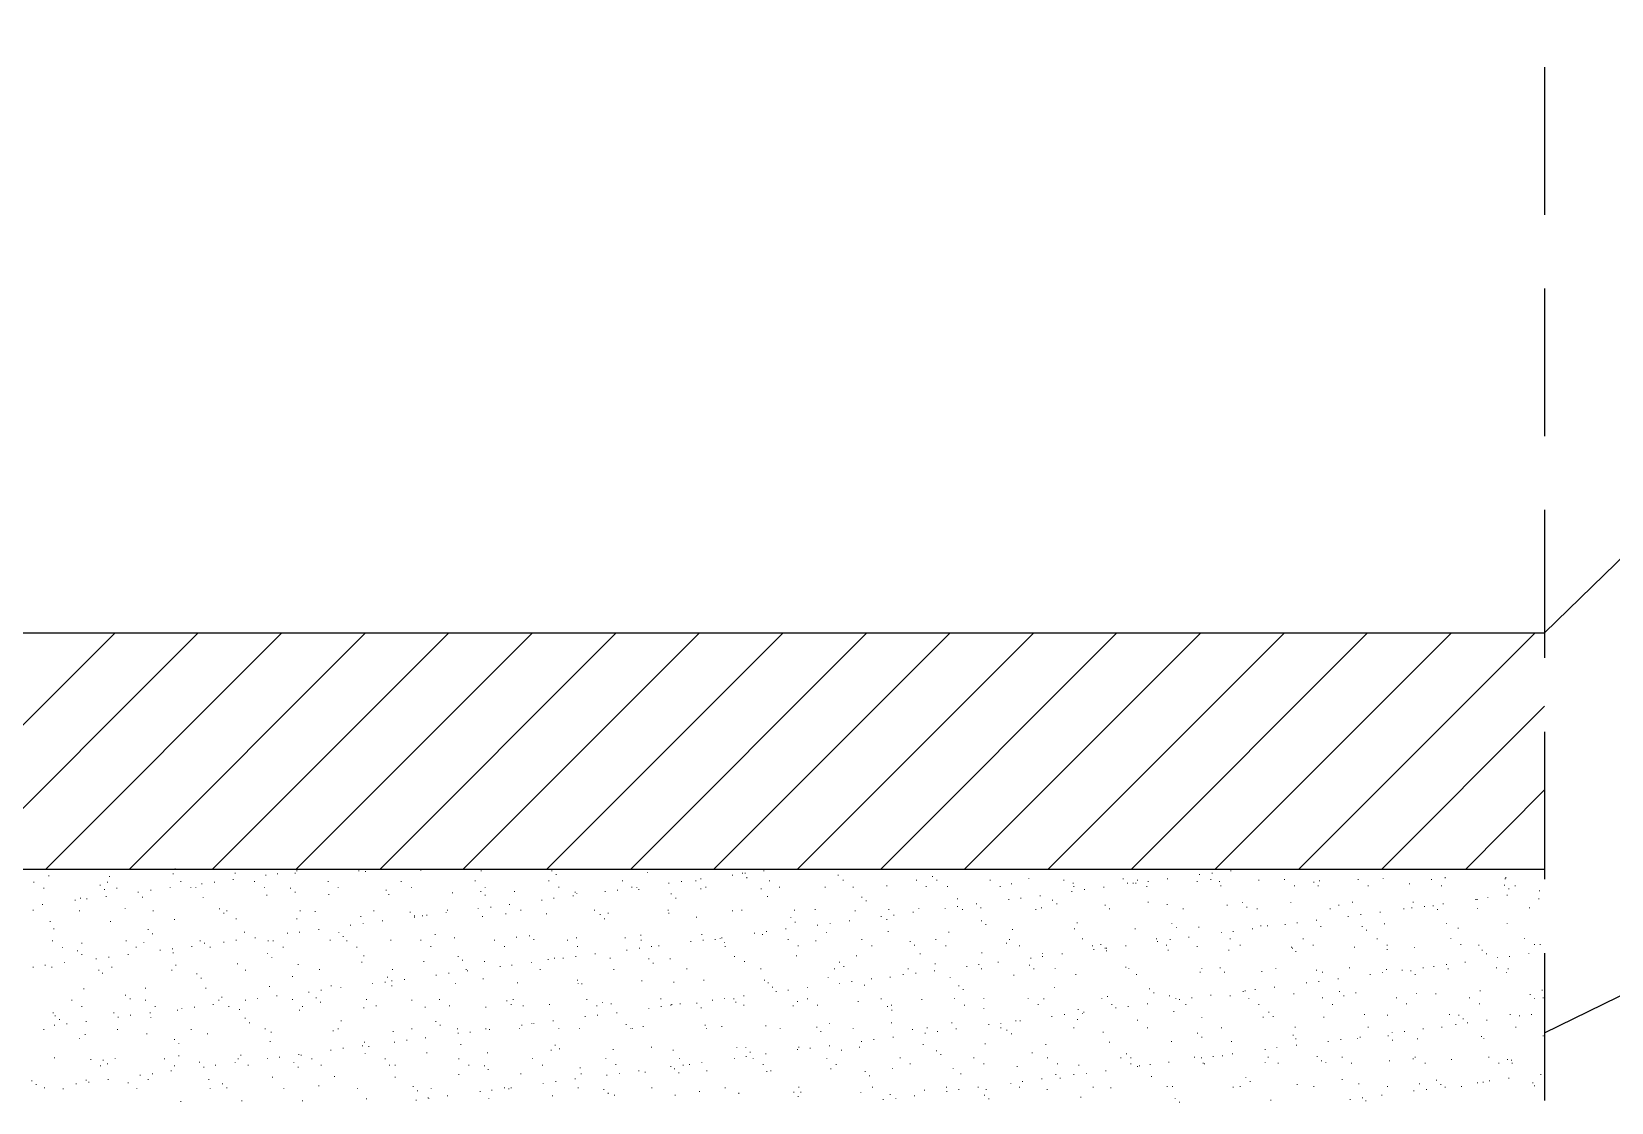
# Model space of a CAD drawing. Header units: millimetres. Extents: x 0.3 to 47.5, y 0.1 to 28.
# Drawn here: x 17.44 to 19.547, y 3.069 to 4.497 of the extents above; entities that cross this region are included whole.
import ezdxf

# ---------------------------------------------------------------- set-up
doc = ezdxf.new("R2010")
doc.units = ezdxf.units.MM
doc.layers.add('PDF _Geometria', color=7, linetype='Continuous')

msp = doc.modelspace()

# ---------------------------------------------------------------- linework, layer by layer
at = {"layer": 'PDF _Geometria', "lineweight": 25}
for points in [[(16.1683, 3.6949), (19.4575, 3.6949), (20.2825, 4.4966), (21.8067, 4.4966)], [(19.4575, 4.4491), (19.4575, 4.2524)], [(19.4575, 4.1541), (19.4575, 3.9574)], [(19.4575, 3.8591), (19.4575, 3.6616)], [(19.4575, 3.1616), (20.2825, 3.5649), (21.8067, 3.5649)], [(19.4575, 3.5632), (19.4575, 3.3666)], [(16.1683, 3.3799), (19.4575, 3.3799)], [(19.4575, 3.2682), (19.4575, 3.0716)]]:
    msp.add_lwpolyline(points, dxfattribs=at)
at = {"layer": 'PDF _Geometria', "lineweight": 9}
for points in [[(17.2367, 3.3799), (17.5517, 3.6949)], [(17.3475, 3.3799), (17.6625, 3.6949)], [(17.4592, 3.3799), (17.7742, 3.6949)], [(17.5708, 3.3799), (17.8858, 3.6949)], [(17.6817, 3.3799), (17.9967, 3.6949)], [(17.7933, 3.3799), (18.1083, 3.6949)], [(17.905, 3.3799), (18.22, 3.6949)], [(18.0158, 3.3799), (18.3308, 3.6949)], [(18.1275, 3.3799), (18.4425, 3.6949)], [(18.2392, 3.3799), (18.5542, 3.6949)], [(18.35, 3.3799), (18.665, 3.6949)], [(18.4617, 3.3799), (18.7767, 3.6949)], [(18.5725, 3.3799), (18.8875, 3.6949)], [(18.6842, 3.3799), (18.9992, 3.6949)], [(18.7958, 3.3799), (19.1108, 3.6949)], [(18.9067, 3.3799), (19.2217, 3.6949)], [(19.0183, 3.3799), (19.3333, 3.6949)], [(19.13, 3.3799), (19.445, 3.6949)], [(19.2408, 3.3799), (19.4575, 3.5974)], [(19.3525, 3.3799), (19.4575, 3.4857)], [(17.4633, 3.3707), (17.4633, 3.3716)], [(17.5442, 3.3699), (17.5442, 3.3707)], [(17.6292, 3.3732), (17.6292, 3.3741)], [(17.6317, 3.3799), (17.6317, 3.3807)], [(17.7117, 3.3741), (17.7117, 3.3749)], [(17.7525, 3.3716), (17.7525, 3.3724)], [(17.7683, 3.3732), (17.7683, 3.3741)], [(17.7917, 3.3741), (17.7917, 3.3749)], [(17.7942, 3.3774), (17.7942, 3.3782)], [(17.8767, 3.3774), (17.8767, 3.3782)], [(17.8858, 3.3766), (17.8858, 3.3774)], [(17.9592, 3.3782), (17.9592, 3.3791)], [(18.0083, 3.3791), (18.0083, 3.3799)], [(18.04, 3.3774), (18.04, 3.3782)], [(18.1342, 3.3774), (18.1342, 3.3782)], [(18.14, 3.3724), (18.14, 3.3732)], [(18.2617, 3.3749), (18.2617, 3.3757)], [(18.375, 3.3716), (18.375, 3.3724)], [(18.3883, 3.3741), (18.3883, 3.3749)], [(18.3917, 3.3741), (18.3917, 3.3749)], [(18.4167, 3.3774), (18.4167, 3.3782)], [(18.5158, 3.3716), (18.5158, 3.3724)], [(18.6417, 3.3699), (18.6417, 3.3707)], [(18.9975, 3.3724), (18.9975, 3.3732)], [(19.0142, 3.3741), (19.0142, 3.3749)], [(19.0392, 3.3774), (19.0392, 3.3782)], [(17.4433, 3.3624), (17.4433, 3.3632)], [(17.4567, 3.3541), (17.4567, 3.3549)], [(17.5317, 3.3582), (17.5317, 3.3591)], [(17.5375, 3.3524), (17.5375, 3.3532)], [(17.5417, 3.3624), (17.5417, 3.3632)], [(17.5542, 3.3541), (17.5542, 3.3549)], [(17.5825, 3.3491), (17.5825, 3.3499)], [(17.5992, 3.3516), (17.5992, 3.3524)], [(17.625, 3.3549), (17.625, 3.3557)], [(17.6392, 3.3632), (17.6392, 3.3641)], [(17.6525, 3.3549), (17.6525, 3.3557)], [(17.6592, 3.3549), (17.6592, 3.3557)], [(17.6675, 3.3599), (17.6675, 3.3607)], [(17.6842, 3.3624), (17.6842, 3.3632)], [(17.7092, 3.3657), (17.7092, 3.3666)], [(17.7375, 3.3632), (17.7375, 3.3641)], [(17.7508, 3.3549), (17.7508, 3.3557)], [(17.7858, 3.3541), (17.7858, 3.3549)], [(17.7917, 3.3491), (17.7917, 3.3499)], [(17.8358, 3.3632), (17.8358, 3.3641)], [(17.8492, 3.3549), (17.8492, 3.3557)], [(17.9133, 3.3516), (17.9133, 3.3524)], [(17.9333, 3.3632), (17.9333, 3.3641)], [(17.9467, 3.3549), (17.9467, 3.3557)], [(18.0017, 3.3482), (18.0017, 3.3491)], [(18.0317, 3.3641), (18.0317, 3.3649)], [(18.0392, 3.3499), (18.0392, 3.3507)], [(18.045, 3.3549), (18.045, 3.3557)], [(18.0842, 3.3499), (18.0842, 3.3507)], [(18.13, 3.3641), (18.13, 3.3649)], [(18.1433, 3.3557), (18.1433, 3.3566)], [(18.165, 3.3491), (18.165, 3.3499)], [(18.205, 3.3499), (18.205, 3.3507)], [(18.2217, 3.3516), (18.2217, 3.3524)], [(18.2283, 3.3641), (18.2283, 3.3649)], [(18.2408, 3.3557), (18.2408, 3.3566)], [(18.2475, 3.3549), (18.2475, 3.3557)], [(18.25, 3.3524), (18.25, 3.3532)], [(18.29, 3.3607), (18.29, 3.3616)], [(18.3067, 3.3632), (18.3067, 3.3641)], [(18.3258, 3.3641), (18.3258, 3.3649)], [(18.3325, 3.3666), (18.3325, 3.3674)], [(18.3325, 3.3532), (18.3325, 3.3541)], [(18.3392, 3.3557), (18.3392, 3.3566)], [(18.3942, 3.3682), (18.3942, 3.3691)], [(18.4133, 3.3532), (18.4133, 3.3541)], [(18.4242, 3.3641), (18.4242, 3.3649)], [(18.4375, 3.3557), (18.4375, 3.3566)], [(18.4983, 3.3557), (18.4983, 3.3566)], [(18.5225, 3.3649), (18.5225, 3.3657)], [(18.5358, 3.3557), (18.5358, 3.3566)], [(18.5808, 3.3574), (18.5808, 3.3582)], [(18.62, 3.3649), (18.62, 3.3657)], [(18.6333, 3.3566), (18.6333, 3.3574)], [(18.6475, 3.3649), (18.6475, 3.3657)], [(18.6617, 3.3566), (18.6617, 3.3574)], [(18.7183, 3.3649), (18.7183, 3.3657)], [(18.7317, 3.3566), (18.7317, 3.3574)], [(18.7467, 3.3599), (18.7467, 3.3607)], [(18.77, 3.3674), (18.77, 3.3682)], [(18.8167, 3.3649), (18.8167, 3.3657)], [(18.8275, 3.3499), (18.8275, 3.3507)], [(18.8292, 3.3607), (18.8292, 3.3616)], [(18.83, 3.3566), (18.83, 3.3574)], [(18.8442, 3.3524), (18.8442, 3.3532)], [(18.87, 3.3557), (18.87, 3.3566)], [(18.8958, 3.3666), (18.8958, 3.3674)], [(18.9017, 3.3607), (18.9017, 3.3616)], [(18.9092, 3.3607), (18.9092, 3.3616)], [(18.9125, 3.3607), (18.9125, 3.3616)], [(18.915, 3.3649), (18.915, 3.3657)], [(18.9275, 3.3566), (18.9275, 3.3574)], [(18.9292, 3.3632), (18.9292, 3.3641)], [(18.955, 3.3666), (18.955, 3.3674)], [(18.9942, 3.3632), (18.9942, 3.3641)], [(19.0125, 3.3657), (19.0125, 3.3666)], [(19.0242, 3.3632), (19.0242, 3.3641)], [(19.0258, 3.3574), (19.0258, 3.3582)], [(19.0767, 3.3649), (19.0767, 3.3657)], [(19.1108, 3.3657), (19.1108, 3.3666)], [(19.1242, 3.3574), (19.1242, 3.3582)], [(19.15, 3.3624), (19.15, 3.3632)], [(19.1558, 3.3574), (19.1558, 3.3582)], [(19.1575, 3.3641), (19.1575, 3.3649)], [(19.2092, 3.3657), (19.2092, 3.3666)], [(19.2225, 3.3574), (19.2225, 3.3582)], [(19.2425, 3.3674), (19.2425, 3.3682)], [(19.2775, 3.3599), (19.2775, 3.3607)], [(19.3067, 3.3657), (19.3067, 3.3666)], [(19.32, 3.3574), (19.32, 3.3582)], [(19.325, 3.3682), (19.325, 3.3691)], [(19.4042, 3.3582), (19.4042, 3.3591)], [(19.405, 3.3666), (19.405, 3.3674)], [(19.4058, 3.3682), (19.4058, 3.3691)], [(19.41, 3.3532), (19.41, 3.3541)], [(19.4183, 3.3574), (19.4183, 3.3582)], [(19.4508, 3.3507), (19.4508, 3.3516)], [(17.455, 3.3324), (17.455, 3.3332)], [(17.4983, 3.3382), (17.4983, 3.3391)], [(17.5058, 3.3407), (17.5058, 3.3416)], [(17.5142, 3.3399), (17.5142, 3.3407)], [(17.54, 3.3432), (17.54, 3.3441)], [(17.565, 3.3274), (17.565, 3.3282)], [(17.5883, 3.3424), (17.5883, 3.3432)], [(17.6692, 3.3416), (17.6692, 3.3424)], [(17.7542, 3.3449), (17.7542, 3.3457)], [(17.8367, 3.3457), (17.8367, 3.3466)], [(17.9167, 3.3457), (17.9167, 3.3466)], [(18.0358, 3.3274), (18.0358, 3.3282)], [(18.045, 3.3449), (18.045, 3.3457)], [(18.0525, 3.3291), (18.0525, 3.3299)], [(18.0775, 3.3324), (18.0775, 3.3332)], [(18.1208, 3.3382), (18.1208, 3.3391)], [(18.1367, 3.3407), (18.1367, 3.3416)], [(18.1625, 3.3441), (18.1625, 3.3449)], [(18.1675, 3.3474), (18.1675, 3.3482)], [(18.2933, 3.3466), (18.2933, 3.3474)], [(18.2992, 3.3407), (18.2992, 3.3416)], [(18.4217, 3.3432), (18.4217, 3.3441)], [(18.5475, 3.3424), (18.5475, 3.3432)], [(18.5533, 3.3374), (18.5533, 3.3382)], [(18.6233, 3.3274), (18.6233, 3.3282)], [(18.6583, 3.3274), (18.6583, 3.3282)], [(18.675, 3.3399), (18.675, 3.3407)], [(18.675, 3.3299), (18.675, 3.3307)], [(18.7, 3.3332), (18.7, 3.3341)], [(18.7058, 3.3282), (18.7058, 3.3291)], [(18.7433, 3.3391), (18.7433, 3.3399)], [(18.7592, 3.3407), (18.7592, 3.3416)], [(18.785, 3.3441), (18.785, 3.3449)], [(18.7867, 3.3282), (18.7867, 3.3291)], [(18.8017, 3.3382), (18.8017, 3.3391)], [(18.8075, 3.3332), (18.8075, 3.3341)], [(18.8717, 3.3316), (18.8717, 3.3324)], [(18.9292, 3.3357), (18.9292, 3.3366)], [(18.9542, 3.3324), (18.9542, 3.3332)], [(19.0342, 3.3316), (19.0342, 3.3324)], [(19.055, 3.3349), (19.055, 3.3357)], [(19.0608, 3.3291), (19.0608, 3.3299)], [(19.1192, 3.3349), (19.1192, 3.3357)], [(19.1833, 3.3316), (19.1833, 3.3324)], [(19.2017, 3.3357), (19.2017, 3.3366)], [(19.2808, 3.3282), (19.2808, 3.3291)], [(19.2825, 3.3357), (19.2825, 3.3366)], [(19.2975, 3.3299), (19.2975, 3.3307)], [(19.3092, 3.3307), (19.3092, 3.3316)], [(19.3225, 3.3332), (19.3225, 3.3341)], [(19.3658, 3.3391), (19.3658, 3.3399)], [(19.3675, 3.3391), (19.3675, 3.3399)], [(19.3683, 3.3274), (19.3683, 3.3282)], [(19.3817, 3.3416), (19.3817, 3.3424)], [(19.4075, 3.3449), (19.4075, 3.3457)], [(19.4375, 3.3282), (19.4375, 3.3291)], [(19.45, 3.3399), (19.45, 3.3407)], [(17.4425, 3.3249), (17.4425, 3.3257)], [(17.465, 3.3099), (17.465, 3.3107)], [(17.5042, 3.3241), (17.5042, 3.3249)], [(17.5458, 3.3099), (17.5458, 3.3107)], [(17.6025, 3.3241), (17.6025, 3.3249)], [(17.6308, 3.3124), (17.6308, 3.3132)], [(17.6908, 3.3266), (17.6908, 3.3274)], [(17.6967, 3.3207), (17.6967, 3.3216)], [(17.7008, 3.3241), (17.7008, 3.3249)], [(17.7133, 3.3132), (17.7133, 3.3141)], [(17.7942, 3.3132), (17.7942, 3.3141)], [(17.7983, 3.3241), (17.7983, 3.3249)], [(17.8183, 3.3232), (17.8183, 3.3241)], [(17.8792, 3.3166), (17.8792, 3.3174)], [(17.8825, 3.3074), (17.8825, 3.3082)], [(17.8967, 3.3241), (17.8967, 3.3249)], [(17.9083, 3.3107), (17.9083, 3.3116)], [(17.945, 3.3224), (17.945, 3.3232)], [(17.9508, 3.3174), (17.9508, 3.3182)], [(17.9508, 3.3157), (17.9508, 3.3166)], [(17.9617, 3.3174), (17.9617, 3.3182)], [(17.9675, 3.3182), (17.9675, 3.3191)], [(17.9933, 3.3216), (17.9933, 3.3224)], [(17.995, 3.3249), (17.995, 3.3257)], [(18.0417, 3.3166), (18.0417, 3.3174)], [(18.0725, 3.3199), (18.0725, 3.3207)], [(18.0925, 3.3249), (18.0925, 3.3257)], [(18.1267, 3.3199), (18.1267, 3.3207)], [(18.1908, 3.3249), (18.1908, 3.3257)], [(18.1983, 3.3191), (18.1983, 3.3199)], [(18.2042, 3.3132), (18.2042, 3.3141)], [(18.2092, 3.3207), (18.2092, 3.3216)], [(18.2892, 3.3249), (18.2892, 3.3257)], [(18.29, 3.3207), (18.29, 3.3216)], [(18.3267, 3.3157), (18.3267, 3.3166)], [(18.375, 3.3241), (18.375, 3.3249)], [(18.3875, 3.3249), (18.3875, 3.3257)], [(18.4525, 3.3149), (18.4525, 3.3157)], [(18.4575, 3.3249), (18.4575, 3.3257)], [(18.4583, 3.3091), (18.4583, 3.3099)], [(18.485, 3.3257), (18.485, 3.3266)], [(18.505, 3.3074), (18.505, 3.3082)], [(18.5308, 3.3107), (18.5308, 3.3116)], [(18.5383, 3.3241), (18.5383, 3.3249)], [(18.5733, 3.3166), (18.5733, 3.3174)], [(18.5808, 3.3124), (18.5808, 3.3132)], [(18.5833, 3.3257), (18.5833, 3.3266)], [(18.59, 3.3182), (18.59, 3.3191)], [(18.6158, 3.3224), (18.6158, 3.3232)], [(18.6817, 3.3257), (18.6817, 3.3266)], [(18.7067, 3.3107), (18.7067, 3.3116)], [(18.7792, 3.3257), (18.7792, 3.3266)], [(18.8342, 3.3082), (18.8342, 3.3091)], [(18.8775, 3.3266), (18.8775, 3.3274)], [(18.9608, 3.3074), (18.9608, 3.3082)], [(18.9758, 3.3266), (18.9758, 3.3274)], [(19.0742, 3.3266), (19.0742, 3.3274)], [(19.1275, 3.3082), (19.1275, 3.3091)], [(19.1533, 3.3116), (19.1533, 3.3124)], [(19.1717, 3.3266), (19.1717, 3.3274)], [(19.1958, 3.3166), (19.1958, 3.3174)], [(19.2125, 3.3191), (19.2125, 3.3199)], [(19.2383, 3.3224), (19.2383, 3.3232)], [(19.2442, 3.3066), (19.2442, 3.3074)], [(19.27, 3.3266), (19.27, 3.3274)], [(19.315, 3.3257), (19.315, 3.3266)], [(19.3267, 3.3074), (19.3267, 3.3082)], [(19.4075, 3.3074), (19.4075, 3.3082)], [(17.47, 3.2999), (17.47, 3.3007)], [(17.5958, 3.2991), (17.5958, 3.2999)], [(17.6017, 3.2932), (17.6017, 3.2941)], [(17.7242, 3.2957), (17.7242, 3.2966)], [(17.7383, 3.2882), (17.7383, 3.2891)], [(17.7817, 3.2941), (17.7817, 3.2949)], [(17.7975, 3.2957), (17.7975, 3.2966)], [(17.8233, 3.2991), (17.8233, 3.2999)], [(17.85, 3.2949), (17.85, 3.2957)], [(17.8558, 3.2899), (17.8558, 3.2907)], [(17.8658, 3.3049), (17.8658, 3.3057)], [(17.9783, 3.2924), (17.9783, 3.2932)], [(18.0042, 3.2882), (18.0042, 3.2891)], [(18.0867, 3.2891), (18.0867, 3.2899)], [(18.1042, 3.2907), (18.1042, 3.2916)], [(18.11, 3.2857), (18.11, 3.2866)], [(18.1667, 3.2882), (18.1667, 3.2891)], [(18.2317, 3.2882), (18.2317, 3.2891)], [(18.2525, 3.2916), (18.2525, 3.2924)], [(18.3342, 3.2924), (18.3342, 3.2932)], [(18.3517, 3.2857), (18.3517, 3.2866)], [(18.3583, 3.2874), (18.3583, 3.2882)], [(18.3608, 3.2882), (18.3608, 3.2891)], [(18.4042, 3.2941), (18.4042, 3.2949)], [(18.415, 3.2924), (18.415, 3.2932)], [(18.42, 3.2966), (18.42, 3.2974)], [(18.4458, 3.2999), (18.4458, 3.3007)], [(18.4492, 3.2857), (18.4492, 3.2866)], [(18.4883, 3.3049), (18.4883, 3.3057)], [(18.5, 3.2949), (18.5, 3.2957)], [(18.5475, 3.2857), (18.5475, 3.2866)], [(18.5825, 3.2966), (18.5825, 3.2974)], [(18.6458, 3.2857), (18.6458, 3.2866)], [(18.6633, 3.2957), (18.6633, 3.2966)], [(18.7125, 3.3057), (18.7125, 3.3066)], [(18.7442, 3.2857), (18.7442, 3.2866)], [(18.7483, 3.2991), (18.7483, 3.2999)], [(18.8308, 3.2999), (18.8308, 3.3007)], [(18.8417, 3.2866), (18.8417, 3.2874)], [(18.9117, 3.2999), (18.9117, 3.3007)], [(18.94, 3.2866), (18.94, 3.2874)], [(18.9583, 3.2857), (18.9583, 3.2866)], [(18.9667, 3.3016), (18.9667, 3.3024)], [(18.9833, 3.2891), (18.9833, 3.2899)], [(18.9967, 3.3024), (18.9967, 3.3032)], [(19.0267, 3.2949), (19.0267, 3.2957)], [(19.0383, 3.2866), (19.0383, 3.2874)], [(19.0425, 3.2966), (19.0425, 3.2974)], [(19.0683, 3.2999), (19.0683, 3.3007)], [(19.0792, 3.3041), (19.0792, 3.3049)], [(19.0883, 3.3041), (19.0883, 3.3049)], [(19.1117, 3.3057), (19.1117, 3.3066)], [(19.1358, 3.2866), (19.1358, 3.2874)], [(19.1592, 3.3032), (19.1592, 3.3041)], [(19.2142, 3.3032), (19.2142, 3.3041)], [(19.22, 3.2982), (19.22, 3.2991)], [(19.2342, 3.2866), (19.2342, 3.2874)], [(19.3325, 3.2874), (19.3325, 3.2882)], [(19.3425, 3.3007), (19.3425, 3.3016)], [(19.4308, 3.2874), (19.4308, 3.2882)], [(17.4683, 3.2841), (17.4683, 3.2849)], [(17.4817, 3.2749), (17.4817, 3.2757)], [(17.5017, 3.2707), (17.5017, 3.2716)], [(17.5075, 3.2807), (17.5075, 3.2816)], [(17.5075, 3.2657), (17.5075, 3.2666)], [(17.5667, 3.2841), (17.5667, 3.2849)], [(17.5692, 3.2657), (17.5692, 3.2666)], [(17.58, 3.2757), (17.58, 3.2766)], [(17.59, 3.2816), (17.59, 3.2824)], [(17.6117, 3.2716), (17.6117, 3.2724)], [(17.6283, 3.2732), (17.6283, 3.2741)], [(17.6292, 3.2682), (17.6292, 3.2691)], [(17.6542, 3.2766), (17.6542, 3.2774)], [(17.665, 3.2841), (17.665, 3.2849)], [(17.6708, 3.2807), (17.6708, 3.2816)], [(17.6783, 3.2757), (17.6783, 3.2766)], [(17.6967, 3.2824), (17.6967, 3.2832)], [(17.7133, 3.2849), (17.7133, 3.2857)], [(17.755, 3.2674), (17.755, 3.2682)], [(17.7558, 3.2841), (17.7558, 3.2849)], [(17.7625, 3.2841), (17.7625, 3.2849)], [(17.7758, 3.2757), (17.7758, 3.2766)], [(17.8383, 3.2849), (17.8383, 3.2857)], [(17.8608, 3.2841), (17.8608, 3.2849)], [(17.8742, 3.2757), (17.8742, 3.2766)], [(17.8833, 3.2641), (17.8833, 3.2649)], [(17.9192, 3.2849), (17.9192, 3.2857)], [(17.9592, 3.2849), (17.9592, 3.2857)], [(17.9725, 3.2766), (17.9725, 3.2774)], [(18.0575, 3.2849), (18.0575, 3.2857)], [(18.0708, 3.2766), (18.0708, 3.2774)], [(18.155, 3.2849), (18.155, 3.2857)], [(18.1683, 3.2766), (18.1683, 3.2774)], [(18.1917, 3.2666), (18.1917, 3.2674)], [(18.2342, 3.2716), (18.2342, 3.2724)], [(18.2508, 3.2741), (18.2508, 3.2749)], [(18.2533, 3.2849), (18.2533, 3.2857)], [(18.2667, 3.2766), (18.2667, 3.2774)], [(18.2767, 3.2774), (18.2767, 3.2782)], [(18.3192, 3.2832), (18.3192, 3.2841)], [(18.3358, 3.2849), (18.3358, 3.2857)], [(18.3642, 3.2816), (18.3642, 3.2824)], [(18.365, 3.2766), (18.365, 3.2774)], [(18.46, 3.2641), (18.46, 3.2649)], [(18.4625, 3.2774), (18.4625, 3.2782)], [(18.4858, 3.2841), (18.4858, 3.2849)], [(18.54, 3.2641), (18.54, 3.2649)], [(18.5608, 3.2774), (18.5608, 3.2782)], [(18.6117, 3.2832), (18.6117, 3.2841)], [(18.6175, 3.2782), (18.6175, 3.2791)], [(18.625, 3.2666), (18.625, 3.2674)], [(18.6592, 3.2774), (18.6592, 3.2782)], [(18.7075, 3.2682), (18.7075, 3.2691)], [(18.74, 3.2807), (18.74, 3.2816)], [(18.7575, 3.2774), (18.7575, 3.2782)], [(18.7883, 3.2674), (18.7883, 3.2682)], [(18.8142, 3.2666), (18.8142, 3.2674)], [(18.855, 3.2774), (18.855, 3.2782)], [(18.8567, 3.2724), (18.8567, 3.2732)], [(18.8658, 3.2791), (18.8658, 3.2799)], [(18.8717, 3.2741), (18.8717, 3.2749)], [(18.8733, 3.2741), (18.8733, 3.2749)], [(18.8733, 3.2707), (18.8733, 3.2716)], [(18.8992, 3.2774), (18.8992, 3.2782)], [(18.9417, 3.2832), (18.9417, 3.2841)], [(18.9533, 3.2782), (18.9533, 3.2791)], [(18.9558, 3.2716), (18.9558, 3.2724)], [(18.9942, 3.2766), (18.9942, 3.2774)], [(19.0367, 3.2716), (19.0367, 3.2724)], [(19.0517, 3.2782), (19.0517, 3.2791)], [(19.12, 3.2757), (19.12, 3.2766)], [(19.1217, 3.2741), (19.1217, 3.2749)], [(19.1258, 3.2699), (19.1258, 3.2707)], [(19.1492, 3.2782), (19.1492, 3.2791)], [(19.2042, 3.2757), (19.2042, 3.2766)], [(19.2475, 3.2782), (19.2475, 3.2791)], [(19.2475, 3.2724), (19.2475, 3.2732)], [(19.2842, 3.2749), (19.2842, 3.2757)], [(19.3458, 3.2791), (19.3458, 3.2799)], [(19.37, 3.2782), (19.37, 3.2791)], [(19.3742, 3.2716), (19.3742, 3.2724)], [(19.38, 3.2666), (19.38, 3.2674)], [(19.4367, 3.2674), (19.4367, 3.2682)], [(19.4442, 3.2791), (19.4442, 3.2799)], [(19.4517, 3.2791), (19.4517, 3.2799)], [(17.4425, 3.2491), (17.4425, 3.2499)], [(17.4583, 3.2516), (17.4583, 3.2524)], [(17.4675, 3.2491), (17.4675, 3.2499)], [(17.4842, 3.2549), (17.4842, 3.2557)], [(17.5267, 3.2599), (17.5267, 3.2607)], [(17.53, 3.2449), (17.53, 3.2457)], [(17.5433, 3.2624), (17.5433, 3.2632)], [(17.5475, 3.2491), (17.5475, 3.2499)], [(17.6275, 3.2449), (17.6275, 3.2457)], [(17.6325, 3.2516), (17.6325, 3.2524)], [(17.715, 3.2532), (17.715, 3.2541)], [(17.7258, 3.2449), (17.7258, 3.2457)], [(17.7608, 3.2616), (17.7608, 3.2624)], [(17.7958, 3.2524), (17.7958, 3.2532)], [(17.8242, 3.2457), (17.8242, 3.2466)], [(17.8808, 3.2557), (17.8808, 3.2566)], [(17.9217, 3.2457), (17.9217, 3.2466)], [(17.9633, 3.2566), (17.9633, 3.2574)], [(18.0092, 3.2632), (18.0092, 3.2641)], [(18.015, 3.2582), (18.015, 3.2591)], [(18.02, 3.2457), (18.02, 3.2466)], [(18.0217, 3.2441), (18.0217, 3.2449)], [(18.0442, 3.2566), (18.0442, 3.2574)], [(18.065, 3.2499), (18.065, 3.2507)], [(18.0808, 3.2516), (18.0808, 3.2524)], [(18.1067, 3.2549), (18.1067, 3.2557)], [(18.1183, 3.2457), (18.1183, 3.2466)], [(18.1292, 3.2591), (18.1292, 3.2599)], [(18.1375, 3.2607), (18.1375, 3.2616)], [(18.1492, 3.2607), (18.1492, 3.2616)], [(18.1658, 3.2632), (18.1658, 3.2641)], [(18.2117, 3.2607), (18.2117, 3.2616)], [(18.2167, 3.2457), (18.2167, 3.2466)], [(18.2633, 3.2599), (18.2633, 3.2607)], [(18.2692, 3.2541), (18.2692, 3.2549)], [(18.2917, 3.2599), (18.2917, 3.2607)], [(18.3142, 3.2466), (18.3142, 3.2474)], [(18.3775, 3.2632), (18.3775, 3.2641)], [(18.3908, 3.2566), (18.3908, 3.2574)], [(18.4125, 3.2466), (18.4125, 3.2474)], [(18.5108, 3.2466), (18.5108, 3.2474)], [(18.5175, 3.2557), (18.5175, 3.2566)], [(18.5233, 3.2499), (18.5233, 3.2507)], [(18.6092, 3.2466), (18.6092, 3.2474)], [(18.6442, 3.2441), (18.6442, 3.2449)], [(18.645, 3.2532), (18.645, 3.2541)], [(18.6875, 3.2499), (18.6875, 3.2507)], [(18.7033, 3.2524), (18.7033, 3.2532)], [(18.7067, 3.2466), (18.7067, 3.2474)], [(18.7292, 3.2557), (18.7292, 3.2566)], [(18.7708, 3.2516), (18.7708, 3.2524)], [(18.7725, 3.2607), (18.7725, 3.2616)], [(18.7767, 3.2466), (18.7767, 3.2474)], [(18.7883, 3.2632), (18.7883, 3.2641)], [(18.805, 3.2474), (18.805, 3.2482)], [(18.8992, 3.2491), (18.8992, 3.2499)], [(18.9033, 3.2474), (18.9033, 3.2482)], [(19.0008, 3.2474), (19.0008, 3.2482)], [(19.025, 3.2482), (19.025, 3.2491)], [(19.0808, 3.2432), (19.0808, 3.2441)], [(19.0992, 3.2474), (19.0992, 3.2482)], [(19.1533, 3.2449), (19.1533, 3.2457)], [(19.1975, 3.2482), (19.1975, 3.2491)], [(19.2467, 3.2457), (19.2467, 3.2466)], [(19.2675, 3.2449), (19.2675, 3.2457)], [(19.2792, 3.2441), (19.2792, 3.2449)], [(19.2958, 3.2482), (19.2958, 3.2491)], [(19.31, 3.2499), (19.31, 3.2507)], [(19.3267, 3.2524), (19.3267, 3.2532)], [(19.3292, 3.2466), (19.3292, 3.2474)], [(19.3517, 3.2557), (19.3517, 3.2566)], [(19.3933, 3.2482), (19.3933, 3.2491)], [(19.395, 3.2616), (19.395, 3.2624)], [(19.4092, 3.2466), (19.4092, 3.2474)], [(19.4108, 3.2632), (19.4108, 3.2641)], [(17.535, 3.2407), (17.535, 3.2416)], [(17.6608, 3.2399), (17.6608, 3.2407)], [(17.6667, 3.2341), (17.6667, 3.2349)], [(17.7575, 3.2232), (17.7575, 3.2241)], [(17.7883, 3.2366), (17.7883, 3.2374)], [(17.84, 3.2241), (17.84, 3.2249)], [(17.895, 3.2274), (17.895, 3.2282)], [(17.9117, 3.2291), (17.9117, 3.2299)], [(17.915, 3.2357), (17.915, 3.2366)], [(17.9208, 3.2307), (17.9208, 3.2316)], [(17.9208, 3.2241), (17.9208, 3.2249)], [(17.9375, 3.2324), (17.9375, 3.2332)], [(17.98, 3.2382), (17.98, 3.2391)], [(17.9967, 3.2407), (17.9967, 3.2416)], [(18.0058, 3.2274), (18.0058, 3.2282)], [(18.0425, 3.2332), (18.0425, 3.2341)], [(18.0883, 3.2282), (18.0883, 3.2291)], [(18.1683, 3.2316), (18.1683, 3.2324)], [(18.1692, 3.2274), (18.1692, 3.2282)], [(18.1742, 3.2266), (18.1742, 3.2274)], [(18.2542, 3.2307), (18.2542, 3.2316)], [(18.2967, 3.2291), (18.2967, 3.2299)], [(18.3367, 3.2316), (18.3367, 3.2324)], [(18.4175, 3.2316), (18.4175, 3.2324)], [(18.4225, 3.2282), (18.4225, 3.2291)], [(18.4283, 3.2224), (18.4283, 3.2232)], [(18.5025, 3.2349), (18.5025, 3.2357)], [(18.5175, 3.2274), (18.5175, 3.2282)], [(18.5342, 3.2299), (18.5342, 3.2307)], [(18.5508, 3.2249), (18.5508, 3.2257)], [(18.56, 3.2332), (18.56, 3.2341)], [(18.585, 3.2357), (18.585, 3.2366)], [(18.6025, 3.2391), (18.6025, 3.2399)], [(18.6192, 3.2407), (18.6192, 3.2416)], [(18.665, 3.2349), (18.665, 3.2357)], [(18.6767, 3.2241), (18.6767, 3.2249)], [(18.75, 3.2382), (18.75, 3.2391)], [(18.8325, 3.2391), (18.8325, 3.2399)], [(18.9133, 3.2391), (18.9133, 3.2399)], [(18.9983, 3.2424), (18.9983, 3.2432)], [(19.0308, 3.2424), (19.0308, 3.2432)], [(19.0975, 3.2224), (19.0975, 3.2232)], [(19.14, 3.2282), (19.14, 3.2291)], [(19.1567, 3.2299), (19.1567, 3.2307)], [(19.1617, 3.2424), (19.1617, 3.2432)], [(19.1825, 3.2332), (19.1825, 3.2341)], [(19.225, 3.2391), (19.225, 3.2399)], [(19.2417, 3.2416), (19.2417, 3.2424)], [(19.285, 3.2391), (19.285, 3.2399)], [(19.4067, 3.2416), (19.4067, 3.2424)], [(17.4942, 3.2049), (17.4942, 3.2057)], [(17.51, 3.2199), (17.51, 3.2207)], [(17.5658, 3.2116), (17.5658, 3.2124)], [(17.5717, 3.2066), (17.5717, 3.2074)], [(17.5925, 3.2207), (17.5925, 3.2216)], [(17.5925, 3.2049), (17.5925, 3.2057)], [(17.6725, 3.2207), (17.6725, 3.2216)], [(17.69, 3.2049), (17.69, 3.2057)], [(17.6942, 3.2091), (17.6942, 3.2099)], [(17.7258, 3.2049), (17.7258, 3.2057)], [(17.7417, 3.2074), (17.7417, 3.2082)], [(17.7675, 3.2107), (17.7675, 3.2116)], [(17.7883, 3.2057), (17.7883, 3.2066)], [(17.81, 3.2157), (17.81, 3.2166)], [(17.82, 3.2082), (17.82, 3.2091)], [(17.8258, 3.2024), (17.8258, 3.2032)], [(17.8267, 3.2182), (17.8267, 3.2191)], [(17.8525, 3.2216), (17.8525, 3.2224)], [(17.8867, 3.2057), (17.8867, 3.2066)], [(17.9475, 3.2049), (17.9475, 3.2057)], [(17.9842, 3.2057), (17.9842, 3.2066)], [(18.0742, 3.2041), (18.0742, 3.2049)], [(18.0825, 3.2057), (18.0825, 3.2066)], [(18.1808, 3.2057), (18.1808, 3.2066)], [(18.2017, 3.2016), (18.2017, 3.2024)], [(18.2792, 3.2066), (18.2792, 3.2074)], [(18.3275, 3.2007), (18.3275, 3.2016)], [(18.3483, 3.2049), (18.3483, 3.2057)], [(18.3642, 3.2074), (18.3642, 3.2082)], [(18.3767, 3.2066), (18.3767, 3.2074)], [(18.3792, 3.2024), (18.3792, 3.2032)], [(18.39, 3.2107), (18.39, 3.2116)], [(18.4333, 3.2166), (18.4333, 3.2174)], [(18.4492, 3.2182), (18.4492, 3.2191)], [(18.4617, 3.2032), (18.4617, 3.2041)], [(18.475, 3.2216), (18.475, 3.2224)], [(18.475, 3.2066), (18.475, 3.2074)], [(18.5425, 3.2032), (18.5425, 3.2041)], [(18.5733, 3.2066), (18.5733, 3.2074)], [(18.6275, 3.2057), (18.6275, 3.2066)], [(18.6708, 3.2074), (18.6708, 3.2082)], [(18.6825, 3.2191), (18.6825, 3.2199)], [(18.71, 3.2074), (18.71, 3.2082)], [(18.7692, 3.2074), (18.7692, 3.2082)], [(18.79, 3.2066), (18.79, 3.2074)], [(18.8042, 3.2216), (18.8042, 3.2224)], [(18.8675, 3.2074), (18.8675, 3.2082)], [(18.875, 3.2099), (18.875, 3.2107)], [(18.9308, 3.2199), (18.9308, 3.2207)], [(18.9367, 3.2149), (18.9367, 3.2157)], [(18.9575, 3.2107), (18.9575, 3.2116)], [(18.9658, 3.2074), (18.9658, 3.2082)], [(18.9708, 3.2057), (18.9708, 3.2066)], [(18.9875, 3.2082), (18.9875, 3.2091)], [(19.0125, 3.2116), (19.0125, 3.2124)], [(19.0383, 3.2107), (19.0383, 3.2116)], [(19.0558, 3.2166), (19.0558, 3.2174)], [(19.0583, 3.2174), (19.0583, 3.2182)], [(19.0633, 3.2074), (19.0633, 3.2082)], [(19.0717, 3.2191), (19.0717, 3.2199)], [(19.1233, 3.2132), (19.1233, 3.2141)], [(19.1617, 3.2082), (19.1617, 3.2091)], [(19.1842, 3.2166), (19.1842, 3.2174)], [(19.19, 3.2107), (19.19, 3.2116)], [(19.2058, 3.2149), (19.2058, 3.2157)], [(19.26, 3.2082), (19.26, 3.2091)], [(19.2867, 3.2141), (19.2867, 3.2149)], [(19.3125, 3.2132), (19.3125, 3.2141)], [(19.3575, 3.2082), (19.3575, 3.2091)], [(19.3717, 3.2174), (19.3717, 3.2182)], [(19.4383, 3.2124), (19.4383, 3.2132)], [(19.4442, 3.2074), (19.4442, 3.2082)], [(19.4542, 3.2182), (19.4542, 3.2191)], [(19.4558, 3.2082), (19.4558, 3.2091)], [(17.4692, 3.1882), (17.4692, 3.1891)], [(17.4717, 3.1841), (17.4717, 3.1849)], [(17.5075, 3.1966), (17.5075, 3.1974)], [(17.55, 3.1882), (17.55, 3.1891)], [(17.5558, 3.1824), (17.5558, 3.1832)], [(17.5725, 3.1849), (17.5725, 3.1857)], [(17.5983, 3.1882), (17.5983, 3.1891)], [(17.5992, 3.1816), (17.5992, 3.1824)], [(17.605, 3.1966), (17.605, 3.1974)], [(17.635, 3.1916), (17.635, 3.1924)], [(17.6408, 3.1941), (17.6408, 3.1949)], [(17.6575, 3.1957), (17.6575, 3.1966)], [(17.6825, 3.1991), (17.6825, 3.1999)], [(17.7033, 3.1966), (17.7033, 3.1974)], [(17.7175, 3.1924), (17.7175, 3.1932)], [(17.725, 3.1807), (17.725, 3.1816)], [(17.7975, 3.1916), (17.7975, 3.1924)], [(17.8017, 3.1966), (17.8017, 3.1974)], [(17.8833, 3.1949), (17.8833, 3.1957)], [(17.9, 3.1974), (17.9, 3.1982)], [(17.965, 3.1957), (17.965, 3.1966)], [(17.9975, 3.1974), (17.9975, 3.1982)], [(18.0458, 3.1957), (18.0458, 3.1966)], [(18.08, 3.1991), (18.08, 3.1999)], [(18.0958, 3.1974), (18.0958, 3.1982)], [(18.1308, 3.1991), (18.1308, 3.1999)], [(18.1783, 3.1832), (18.1783, 3.1841)], [(18.1942, 3.1974), (18.1942, 3.1982)], [(18.195, 3.1849), (18.195, 3.1857)], [(18.2133, 3.1999), (18.2133, 3.2007)], [(18.2208, 3.1882), (18.2208, 3.1891)], [(18.2633, 3.1941), (18.2633, 3.1949)], [(18.28, 3.1966), (18.28, 3.1974)], [(18.2925, 3.1982), (18.2925, 3.1991)], [(18.2942, 3.1991), (18.2942, 3.1999)], [(18.305, 3.1999), (18.305, 3.2007)], [(18.3333, 3.1949), (18.3333, 3.1957)], [(18.39, 3.1982), (18.39, 3.1991)], [(18.4558, 3.1974), (18.4558, 3.1982)], [(18.4883, 3.1982), (18.4883, 3.1991)], [(18.5817, 3.1966), (18.5817, 3.1974)], [(18.5867, 3.1982), (18.5867, 3.1991)], [(18.5875, 3.1916), (18.5875, 3.1924)], [(18.6842, 3.1982), (18.6842, 3.1991)], [(18.71, 3.1941), (18.71, 3.1949)], [(18.7825, 3.1991), (18.7825, 3.1999)], [(18.8008, 3.1832), (18.8008, 3.1841)], [(18.8175, 3.1857), (18.8175, 3.1866)], [(18.8358, 3.1924), (18.8358, 3.1932)], [(18.8417, 3.1874), (18.8417, 3.1882)], [(18.8433, 3.1891), (18.8433, 3.1899)], [(18.8808, 3.1991), (18.8808, 3.1999)], [(18.8858, 3.1949), (18.8858, 3.1957)], [(18.9025, 3.1966), (18.9025, 3.1974)], [(18.9283, 3.1999), (18.9283, 3.2007)], [(18.9633, 3.1899), (18.9633, 3.1907)], [(18.9792, 3.1991), (18.9792, 3.1999)], [(19.0008, 3.1816), (19.0008, 3.1824)], [(19.0767, 3.1991), (19.0767, 3.1999)], [(19.0825, 3.1824), (19.0825, 3.1832)], [(19.09, 3.1891), (19.09, 3.1899)], [(19.0958, 3.1832), (19.0958, 3.1841)], [(19.1633, 3.1824), (19.1633, 3.1832)], [(19.175, 3.1991), (19.175, 3.1999)], [(19.2175, 3.1857), (19.2175, 3.1866)], [(19.2483, 3.1849), (19.2483, 3.1857)], [(19.2733, 3.1999), (19.2733, 3.2007)], [(19.3308, 3.1857), (19.3308, 3.1866)], [(19.3433, 3.1849), (19.3433, 3.1857)], [(19.3492, 3.1799), (19.3492, 3.1807)], [(19.3708, 3.1999), (19.3708, 3.2007)], [(19.4117, 3.1857), (19.4117, 3.1866)], [(19.4242, 3.1841), (19.4242, 3.1849)], [(19.44, 3.1857), (19.44, 3.1866)], [(17.4567, 3.1657), (17.4567, 3.1666)], [(17.4708, 3.1716), (17.4708, 3.1724)], [(17.4775, 3.1791), (17.4775, 3.1799)], [(17.4875, 3.1732), (17.4875, 3.1741)], [(17.5117, 3.1591), (17.5117, 3.1599)], [(17.5133, 3.1766), (17.5133, 3.1774)], [(17.555, 3.1657), (17.555, 3.1666)], [(17.5942, 3.1599), (17.5942, 3.1607)], [(17.6533, 3.1657), (17.6533, 3.1666)], [(17.675, 3.1599), (17.675, 3.1607)], [(17.7308, 3.1749), (17.7308, 3.1757)], [(17.7517, 3.1666), (17.7517, 3.1674)], [(17.76, 3.1624), (17.76, 3.1632)], [(17.8425, 3.1641), (17.8425, 3.1649)], [(17.8492, 3.1666), (17.8492, 3.1674)], [(17.8533, 3.1774), (17.8533, 3.1782)], [(17.9225, 3.1632), (17.9225, 3.1641)], [(17.9475, 3.1666), (17.9475, 3.1674)], [(17.9792, 3.1766), (17.9792, 3.1774)], [(17.985, 3.1716), (17.985, 3.1724)], [(18.0083, 3.1666), (18.0083, 3.1674)], [(18.0092, 3.1607), (18.0092, 3.1616)], [(18.025, 3.1624), (18.025, 3.1632)], [(18.0458, 3.1666), (18.0458, 3.1674)], [(18.0508, 3.1657), (18.0508, 3.1666)], [(18.0908, 3.1674), (18.0908, 3.1682)], [(18.0942, 3.1716), (18.0942, 3.1724)], [(18.1075, 3.1741), (18.1075, 3.1749)], [(18.11, 3.1741), (18.11, 3.1749)], [(18.1358, 3.1774), (18.1358, 3.1782)], [(18.1433, 3.1674), (18.1433, 3.1682)], [(18.1708, 3.1674), (18.1708, 3.1682)], [(18.2333, 3.1724), (18.2333, 3.1732)], [(18.2392, 3.1674), (18.2392, 3.1682)], [(18.2417, 3.1674), (18.2417, 3.1682)], [(18.2558, 3.1699), (18.2558, 3.1707)], [(18.3383, 3.1716), (18.3383, 3.1724)], [(18.34, 3.1674), (18.34, 3.1682)], [(18.3608, 3.1699), (18.3608, 3.1707)], [(18.4192, 3.1707), (18.4192, 3.1716)], [(18.4383, 3.1674), (18.4383, 3.1682)], [(18.4875, 3.1691), (18.4875, 3.1699)], [(18.4925, 3.1632), (18.4925, 3.1641)], [(18.5042, 3.1741), (18.5042, 3.1749)], [(18.5358, 3.1674), (18.5358, 3.1682)], [(18.5867, 3.1749), (18.5867, 3.1757)], [(18.615, 3.1657), (18.615, 3.1666)], [(18.6317, 3.1607), (18.6317, 3.1616)], [(18.6342, 3.1682), (18.6342, 3.1691)], [(18.6483, 3.1632), (18.6483, 3.1641)], [(18.6675, 3.1749), (18.6675, 3.1757)], [(18.6733, 3.1666), (18.6733, 3.1674)], [(18.7167, 3.1724), (18.7167, 3.1732)], [(18.7325, 3.1741), (18.7325, 3.1749)], [(18.7325, 3.1682), (18.7325, 3.1691)], [(18.7408, 3.1649), (18.7408, 3.1657)], [(18.7467, 3.1599), (18.7467, 3.1607)], [(18.7525, 3.1774), (18.7525, 3.1782)], [(18.7583, 3.1774), (18.7583, 3.1782)], [(18.83, 3.1682), (18.83, 3.1691)], [(18.835, 3.1791), (18.835, 3.1799)], [(18.8692, 3.1624), (18.8692, 3.1632)], [(18.915, 3.1782), (18.915, 3.1791)], [(18.9283, 3.1682), (18.9283, 3.1691)], [(18.995, 3.1607), (18.995, 3.1616)], [(19.0267, 3.1682), (19.0267, 3.1691)], [(19.125, 3.1691), (19.125, 3.1699)], [(19.2225, 3.1691), (19.2225, 3.1699)], [(19.2542, 3.1616), (19.2542, 3.1624)], [(19.2708, 3.1632), (19.2708, 3.1641)], [(19.2958, 3.1666), (19.2958, 3.1674)], [(19.3208, 3.1691), (19.3208, 3.1699)], [(19.3392, 3.1724), (19.3392, 3.1732)], [(19.355, 3.1749), (19.355, 3.1757)], [(19.3808, 3.1782), (19.3808, 3.1791)], [(19.4192, 3.1691), (19.4192, 3.1699)], [(17.5042, 3.1541), (17.5042, 3.1549)], [(17.6308, 3.1524), (17.6308, 3.1532)], [(17.6367, 3.1474), (17.6367, 3.1482)], [(17.7583, 3.1499), (17.7583, 3.1507)], [(17.8392, 3.1382), (17.8392, 3.1391)], [(17.8558, 3.1407), (17.8558, 3.1416)], [(17.8817, 3.1441), (17.8817, 3.1449)], [(17.8842, 3.1491), (17.8842, 3.1499)], [(17.89, 3.1432), (17.89, 3.1441)], [(17.9242, 3.1491), (17.9242, 3.1499)], [(17.9408, 3.1516), (17.9408, 3.1524)], [(17.9658, 3.1549), (17.9658, 3.1557)], [(18.0125, 3.1457), (18.0125, 3.1466)], [(18.1333, 3.1382), (18.1333, 3.1391)], [(18.1383, 3.1449), (18.1383, 3.1457)], [(18.1442, 3.1399), (18.1442, 3.1407)], [(18.2158, 3.1391), (18.2158, 3.1399)], [(18.2667, 3.1424), (18.2667, 3.1432)], [(18.2958, 3.1382), (18.2958, 3.1391)], [(18.3808, 3.1416), (18.3808, 3.1424)], [(18.3925, 3.1416), (18.3925, 3.1424)], [(18.4617, 3.1391), (18.4617, 3.1399)], [(18.4633, 3.1424), (18.4633, 3.1432)], [(18.4783, 3.1407), (18.4783, 3.1416)], [(18.5042, 3.1441), (18.5042, 3.1449)], [(18.52, 3.1382), (18.52, 3.1391)], [(18.5442, 3.1424), (18.5442, 3.1432)], [(18.5467, 3.1499), (18.5467, 3.1507)], [(18.5633, 3.1524), (18.5633, 3.1532)], [(18.5892, 3.1557), (18.5892, 3.1566)], [(18.6292, 3.1457), (18.6292, 3.1466)], [(18.7117, 3.1466), (18.7117, 3.1474)], [(18.7925, 3.1457), (18.7925, 3.1466)], [(18.8775, 3.1491), (18.8775, 3.1499)], [(18.96, 3.1499), (18.96, 3.1507)], [(19.0008, 3.1557), (19.0008, 3.1566)], [(19.04, 3.1499), (19.04, 3.1507)], [(19.085, 3.1391), (19.085, 3.1399)], [(19.1008, 3.1416), (19.1008, 3.1424)], [(19.1225, 3.1582), (19.1225, 3.1591)], [(19.1258, 3.1532), (19.1258, 3.1541)], [(19.1267, 3.1449), (19.1267, 3.1457)], [(19.1692, 3.1499), (19.1692, 3.1507)], [(19.1858, 3.1524), (19.1858, 3.1532)], [(19.2083, 3.1541), (19.2083, 3.1549)], [(19.2117, 3.1557), (19.2117, 3.1566)], [(19.2492, 3.1574), (19.2492, 3.1582)], [(19.255, 3.1516), (19.255, 3.1524)], [(19.2883, 3.1532), (19.2883, 3.1541)], [(19.3733, 3.1566), (19.3733, 3.1574)], [(19.3767, 3.1541), (19.3767, 3.1549)], [(19.4558, 3.1574), (19.4558, 3.1582)], [(17.4708, 3.1282), (17.4708, 3.1291)], [(17.5192, 3.1257), (17.5192, 3.1266)], [(17.5325, 3.1174), (17.5325, 3.1182)], [(17.5358, 3.1249), (17.5358, 3.1257)], [(17.5417, 3.1199), (17.5417, 3.1207)], [(17.5517, 3.1274), (17.5517, 3.1282)], [(17.6175, 3.1266), (17.6175, 3.1274)], [(17.6308, 3.1174), (17.6308, 3.1182)], [(17.6367, 3.1307), (17.6367, 3.1316)], [(17.6642, 3.1224), (17.6642, 3.1232)], [(17.6858, 3.1182), (17.6858, 3.1191)], [(17.7117, 3.1216), (17.7117, 3.1224)], [(17.7158, 3.1266), (17.7158, 3.1274)], [(17.7192, 3.1316), (17.7192, 3.1324)], [(17.7292, 3.1182), (17.7292, 3.1191)], [(17.755, 3.1274), (17.755, 3.1282)], [(17.7708, 3.1291), (17.7708, 3.1299)], [(17.79, 3.1216), (17.79, 3.1224)], [(17.7967, 3.1324), (17.7967, 3.1332)], [(17.8, 3.1316), (17.8, 3.1324)], [(17.8142, 3.1266), (17.8142, 3.1274)], [(17.8267, 3.1182), (17.8267, 3.1191)], [(17.885, 3.1341), (17.885, 3.1349)], [(17.9117, 3.1266), (17.9117, 3.1274)], [(17.9175, 3.1182), (17.9175, 3.1191)], [(17.925, 3.1182), (17.925, 3.1191)], [(17.9675, 3.1349), (17.9675, 3.1357)], [(18.01, 3.1266), (18.01, 3.1274)], [(18.0233, 3.1182), (18.0233, 3.1191)], [(18.0442, 3.1174), (18.0442, 3.1182)], [(18.0483, 3.1349), (18.0483, 3.1357)], [(18.1083, 3.1274), (18.1083, 3.1282)], [(18.1217, 3.1182), (18.1217, 3.1191)], [(18.2058, 3.1274), (18.2058, 3.1282)], [(18.2192, 3.1191), (18.2192, 3.1199)], [(18.2925, 3.1166), (18.2925, 3.1174)], [(18.3042, 3.1274), (18.3042, 3.1282)], [(18.3092, 3.1182), (18.3092, 3.1191)], [(18.3175, 3.1191), (18.3175, 3.1199)], [(18.3342, 3.1216), (18.3342, 3.1224)], [(18.3775, 3.1274), (18.3775, 3.1282)], [(18.3933, 3.1299), (18.3933, 3.1307)], [(18.3983, 3.1357), (18.3983, 3.1366)], [(18.4025, 3.1274), (18.4025, 3.1282)], [(18.4158, 3.1191), (18.4158, 3.1199)], [(18.4192, 3.1332), (18.4192, 3.1341)], [(18.5008, 3.1274), (18.5008, 3.1282)], [(18.5133, 3.1191), (18.5133, 3.1199)], [(18.5983, 3.1282), (18.5983, 3.1291)], [(18.6117, 3.1199), (18.6117, 3.1207)], [(18.6467, 3.1374), (18.6467, 3.1382)], [(18.6525, 3.1324), (18.6525, 3.1332)], [(18.6967, 3.1282), (18.6967, 3.1291)], [(18.71, 3.1199), (18.71, 3.1207)], [(18.7542, 3.1166), (18.7542, 3.1174)], [(18.7742, 3.1349), (18.7742, 3.1357)], [(18.795, 3.1282), (18.795, 3.1291)], [(18.8083, 3.1199), (18.8083, 3.1207)], [(18.8367, 3.1182), (18.8367, 3.1191)], [(18.8925, 3.1282), (18.8925, 3.1291)], [(18.9, 3.1332), (18.9, 3.1341)], [(18.9058, 3.1282), (18.9058, 3.1291)], [(18.9058, 3.1199), (18.9058, 3.1207)], [(18.915, 3.1166), (18.915, 3.1174)], [(18.9175, 3.1174), (18.9175, 3.1182)], [(18.9317, 3.1191), (18.9317, 3.1199)], [(18.9567, 3.1224), (18.9567, 3.1232)], [(18.9908, 3.1291), (18.9908, 3.1299)], [(19, 3.1282), (19, 3.1291)], [(19.0025, 3.1207), (19.0025, 3.1216)], [(19.0042, 3.1199), (19.0042, 3.1207)], [(19.0158, 3.1299), (19.0158, 3.1307)], [(19.0283, 3.1307), (19.0283, 3.1316)], [(19.0417, 3.1332), (19.0417, 3.1341)], [(19.085, 3.1216), (19.085, 3.1224)], [(19.0892, 3.1291), (19.0892, 3.1299)], [(19.1025, 3.1207), (19.1025, 3.1216)], [(19.1542, 3.1299), (19.1542, 3.1307)], [(19.16, 3.1241), (19.16, 3.1249)], [(19.1658, 3.1216), (19.1658, 3.1224)], [(19.1875, 3.1291), (19.1875, 3.1299)], [(19.2, 3.1207), (19.2, 3.1216)], [(19.2508, 3.1241), (19.2508, 3.1249)], [(19.2825, 3.1266), (19.2825, 3.1274)], [(19.285, 3.1291), (19.285, 3.1299)], [(19.2983, 3.1207), (19.2983, 3.1216)], [(19.3333, 3.1257), (19.3333, 3.1266)], [(19.3833, 3.1291), (19.3833, 3.1299)], [(19.3967, 3.1207), (19.3967, 3.1216)], [(19.4083, 3.1257), (19.4083, 3.1266)], [(19.4133, 3.1249), (19.4133, 3.1257)], [(19.4142, 3.1207), (19.4142, 3.1216)], [(17.4408, 3.0974), (17.4408, 3.0982)], [(17.5133, 3.0982), (17.5133, 3.0991)], [(17.5167, 3.0957), (17.5167, 3.0966)], [(17.5425, 3.0991), (17.5425, 3.0999)], [(17.585, 3.1049), (17.585, 3.1057)], [(17.5958, 3.0991), (17.5958, 3.0999)], [(17.6017, 3.1066), (17.6017, 3.1074)], [(17.6267, 3.1107), (17.6267, 3.1116)], [(17.67, 3.1157), (17.67, 3.1166)], [(17.6767, 3.0991), (17.6767, 3.0999)], [(17.7617, 3.1024), (17.7617, 3.1032)], [(17.7958, 3.1157), (17.7958, 3.1166)], [(17.8442, 3.1032), (17.8442, 3.1041)], [(17.925, 3.1024), (17.925, 3.1032)], [(18.01, 3.1057), (18.01, 3.1066)], [(18.0492, 3.1124), (18.0492, 3.1132)], [(18.0925, 3.1066), (18.0925, 3.1074)], [(18.1392, 3.0966), (18.1392, 3.0974)], [(18.165, 3.0999), (18.165, 3.1007)], [(18.1717, 3.1149), (18.1717, 3.1157)], [(18.1733, 3.1066), (18.1733, 3.1074)], [(18.2075, 3.1049), (18.2075, 3.1057)], [(18.2242, 3.1074), (18.2242, 3.1082)], [(18.25, 3.1107), (18.25, 3.1116)], [(18.2583, 3.1091), (18.2583, 3.1099)], [(18.2975, 3.1132), (18.2975, 3.1141)], [(18.3033, 3.1082), (18.3033, 3.1091)], [(18.3408, 3.1107), (18.3408, 3.1116)], [(18.4208, 3.1099), (18.4208, 3.1107)], [(18.4258, 3.1107), (18.4258, 3.1116)], [(18.5058, 3.1132), (18.5058, 3.1141)], [(18.5517, 3.1099), (18.5517, 3.1107)], [(18.5575, 3.1041), (18.5575, 3.1049)], [(18.5883, 3.1141), (18.5883, 3.1149)], [(18.6692, 3.1141), (18.6692, 3.1149)], [(18.6792, 3.1066), (18.6792, 3.1074)], [(18.7617, 3.0966), (18.7617, 3.0974)], [(18.7875, 3.0999), (18.7875, 3.1007)], [(18.8058, 3.1057), (18.8058, 3.1066)], [(18.8117, 3.1007), (18.8117, 3.1016)], [(18.83, 3.1057), (18.83, 3.1066)], [(18.8467, 3.1074), (18.8467, 3.1082)], [(18.8725, 3.1107), (18.8725, 3.1116)], [(18.9333, 3.1032), (18.9333, 3.1041)], [(19.0592, 3.1016), (19.0592, 3.1024)], [(19.065, 3.0966), (19.065, 3.0974)], [(19.1875, 3.0991), (19.1875, 3.0999)], [(19.3133, 3.0982), (19.3133, 3.0991)], [(19.3758, 3.0957), (19.3758, 3.0966)], [(19.3842, 3.0974), (19.3842, 3.0982)], [(19.41, 3.1007), (19.41, 3.1016)], [(19.4525, 3.1057), (19.4525, 3.1066)], [(17.4467, 3.0924), (17.4467, 3.0932)], [(17.4575, 3.0882), (17.4575, 3.0891)], [(17.4825, 3.0866), (17.4825, 3.0874)], [(17.5, 3.0932), (17.5, 3.0941)], [(17.5692, 3.0949), (17.5692, 3.0957)], [(17.5808, 3.0874), (17.5808, 3.0882)], [(17.6783, 3.0874), (17.6783, 3.0882)], [(17.695, 3.0932), (17.695, 3.0941)], [(17.7008, 3.0882), (17.7008, 3.0891)], [(17.7767, 3.0874), (17.7767, 3.0882)], [(17.8233, 3.0907), (17.8233, 3.0916)], [(17.875, 3.0874), (17.875, 3.0882)], [(17.9492, 3.0899), (17.9492, 3.0907)], [(17.955, 3.0841), (17.955, 3.0849)], [(17.9692, 3.0749), (17.9692, 3.0757)], [(17.9733, 3.0874), (17.9733, 3.0882)], [(17.995, 3.0774), (17.995, 3.0782)], [(18.0383, 3.0832), (18.0383, 3.0841)], [(18.0542, 3.0849), (18.0542, 3.0857)], [(18.0708, 3.0882), (18.0708, 3.0891)], [(18.0767, 3.0866), (18.0767, 3.0874)], [(18.08, 3.0882), (18.08, 3.0891)], [(18.1225, 3.0941), (18.1225, 3.0949)], [(18.135, 3.0774), (18.135, 3.0782)], [(18.1692, 3.0882), (18.1692, 3.0891)], [(18.2033, 3.0857), (18.2033, 3.0866)], [(18.2092, 3.0807), (18.2092, 3.0816)], [(18.2175, 3.0782), (18.2175, 3.0791)], [(18.2675, 3.0882), (18.2675, 3.0891)], [(18.2983, 3.0782), (18.2983, 3.0791)], [(18.3308, 3.0832), (18.3308, 3.0841)], [(18.365, 3.0882), (18.365, 3.0891)], [(18.3833, 3.0807), (18.3833, 3.0816)], [(18.4567, 3.0824), (18.4567, 3.0832)], [(18.4625, 3.0766), (18.4625, 3.0774)], [(18.4633, 3.0891), (18.4633, 3.0899)], [(18.4658, 3.0824), (18.4658, 3.0832)], [(18.5458, 3.0816), (18.5458, 3.0824)], [(18.5617, 3.0891), (18.5617, 3.0899)], [(18.585, 3.0791), (18.585, 3.0799)], [(18.6175, 3.0774), (18.6175, 3.0782)], [(18.6308, 3.0849), (18.6308, 3.0857)], [(18.66, 3.0891), (18.66, 3.0899)], [(18.6608, 3.0832), (18.6608, 3.0841)], [(18.6767, 3.0857), (18.6767, 3.0866)], [(18.7025, 3.0891), (18.7025, 3.0899)], [(18.7108, 3.0782), (18.7108, 3.0791)], [(18.7133, 3.0857), (18.7133, 3.0866)], [(18.7458, 3.0941), (18.7458, 3.0949)], [(18.7575, 3.0891), (18.7575, 3.0899)], [(18.7942, 3.0857), (18.7942, 3.0866)], [(18.8392, 3.0757), (18.8392, 3.0766)], [(18.8558, 3.0891), (18.8558, 3.0899)], [(18.8792, 3.0882), (18.8792, 3.0891)], [(18.9542, 3.0899), (18.9542, 3.0907)], [(18.9617, 3.0899), (18.9617, 3.0907)], [(19.0425, 3.0891), (19.0425, 3.0899)], [(19.0517, 3.0899), (19.0517, 3.0907)], [(19.1275, 3.0924), (19.1275, 3.0932)], [(19.15, 3.0899), (19.15, 3.0907)], [(19.21, 3.0932), (19.21, 3.0941)], [(19.215, 3.0749), (19.215, 3.0757)], [(19.2408, 3.0782), (19.2408, 3.0791)], [(19.2483, 3.0899), (19.2483, 3.0907)], [(19.2833, 3.0841), (19.2833, 3.0849)], [(19.2908, 3.0932), (19.2908, 3.0941)], [(19.3, 3.0857), (19.3, 3.0866)], [(19.3192, 3.0924), (19.3192, 3.0932)], [(19.325, 3.0891), (19.325, 3.0899)], [(19.3467, 3.0899), (19.3467, 3.0907)], [(19.3683, 3.0949), (19.3683, 3.0957)], [(19.4417, 3.0949), (19.4417, 3.0957)], [(19.4442, 3.0907), (19.4442, 3.0916)], [(17.6392, 3.0699), (17.6392, 3.0707)], [(17.7208, 3.0707), (17.7208, 3.0716)], [(17.8017, 3.0707), (17.8017, 3.0716)], [(17.8867, 3.0732), (17.8867, 3.0741)], [(17.9533, 3.0716), (17.9533, 3.0724)], [(17.97, 3.0741), (17.97, 3.0749)], [(18.05, 3.0741), (18.05, 3.0749)], [(18.5758, 3.0724), (18.5758, 3.0732)], [(18.5925, 3.0741), (18.5925, 3.0749)], [(18.7167, 3.0732), (18.7167, 3.0741)], [(18.965, 3.0741), (18.965, 3.0749)], [(18.9708, 3.0691), (18.9708, 3.0699)], [(19.0925, 3.0716), (19.0925, 3.0724)], [(19.1983, 3.0724), (19.1983, 3.0732)], [(19.2192, 3.0707), (19.2192, 3.0716)]]:
    msp.add_lwpolyline(points, dxfattribs=at)

doc.saveas('drawing.dxf')
